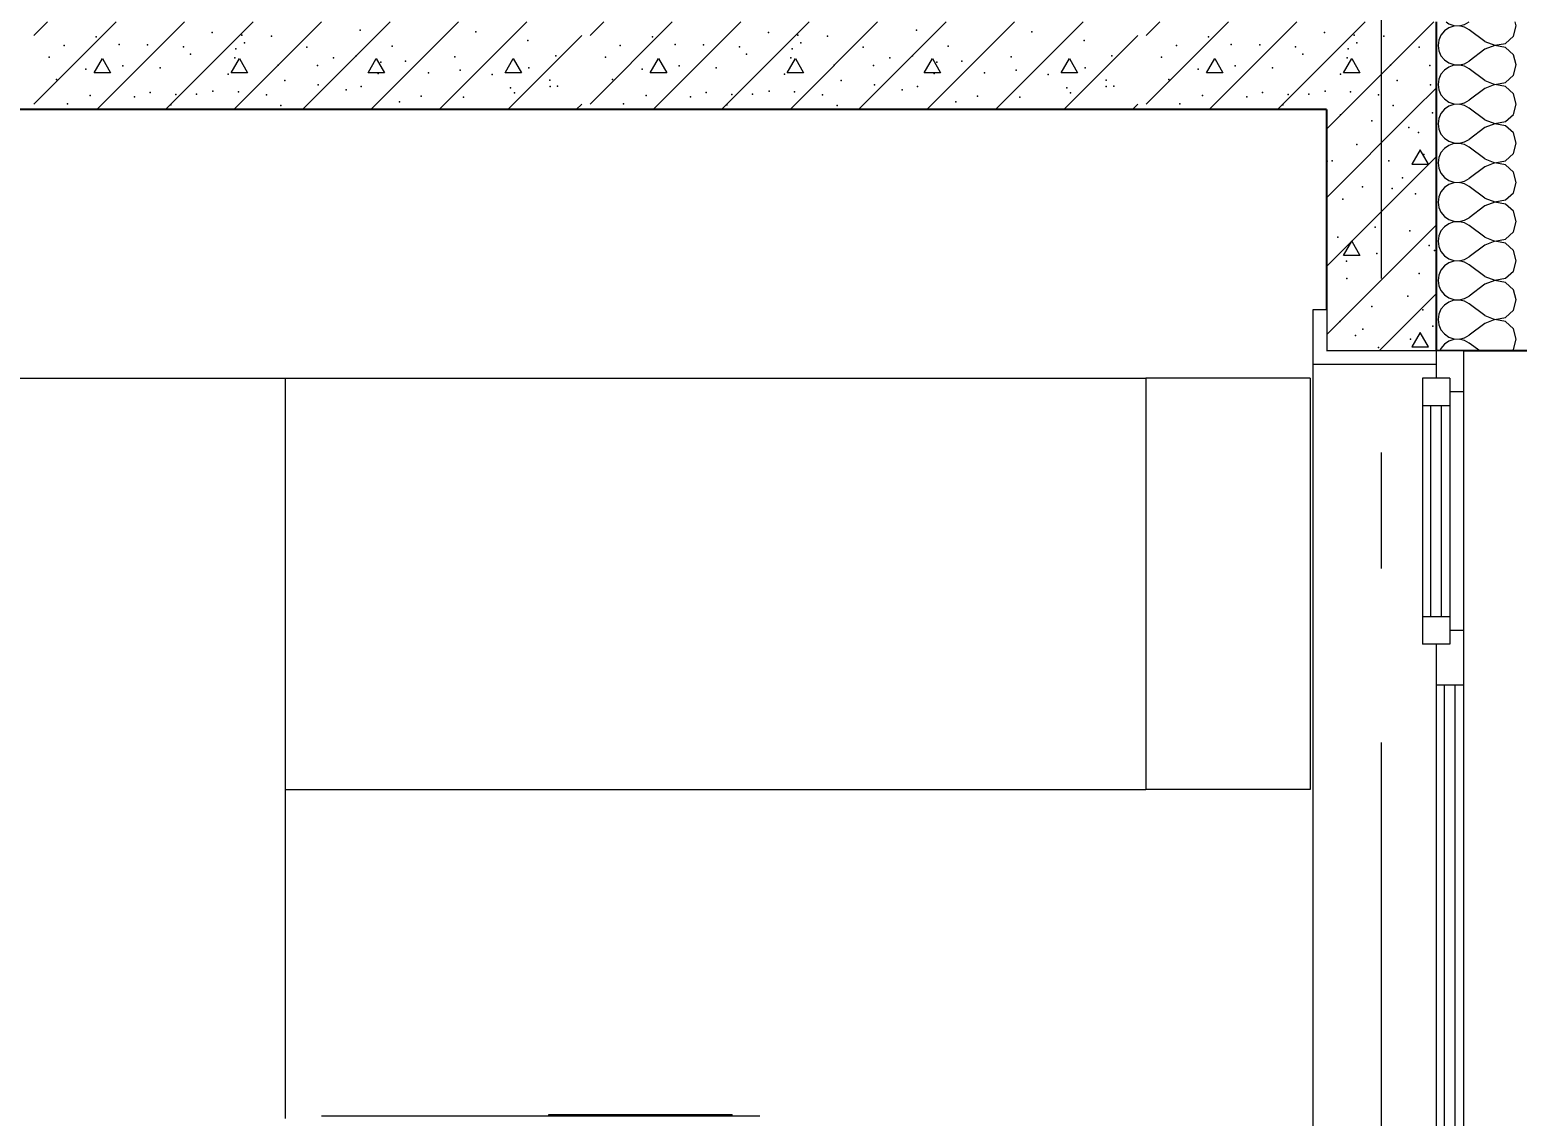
# Model space of a CAD drawing. Header units: millimetres. Extents: x 18162 to 7085488, y 72188 to 247925.
# Drawn here: x 4271646 to 4274361, y 105657 to 107638 of the extents above; entities that cross this region are included whole.
import ezdxf
from ezdxf.enums import TextEntityAlignment as Align

# ---------------------------------------------------------------- set-up
doc = ezdxf.new("R2010")
doc.units = ezdxf.units.MM
doc.header["$MEASUREMENT"] = 0
doc.linetypes.add('Double Dashed', pattern=[1093.611073, 529.166651, -211.666656, 141.111112, -211.666656])
doc.linetypes.add('Wipeout_Contour', pattern=[1000, 0, -1000])
for name, color, linetype in [('Archicad Windows', 7, 'Continuous'), ('Interior - Equipment', 7, 'Continuous'), ('Structural - Bearing', 7, 'Continuous'), ('Structural - Grid', 7, 'Continuous')]:
    doc.layers.add(name, color=color, linetype=linetype)
doc.styles.add('GENERATED_STYLE_3', font='', dxfattribs={"width": 0.8})
doc.styles.get('GENERATED_STYLE_3').set_extended_font_data('ISOCPEUR MON')
doc.dimstyles.new('GENERATED_STYLE__12', dxfattribs={"dimtxt": 330.000007, "dimasz": 171, "dimexe": 0.18, "dimexo": 150, "dimgap": 0, "dimtad": 1, "dimdec": 0, "dimzin": 0, "dimdsep": 46, "dimtxsty": 'GENERATED_STYLE_3', "dimblk": 'ARROWHEAD_2', "dimblk1": 'ARROWHEAD_2', "dimblk2": 'ARROWHEAD_2', "dimcen": 0.09, "dimclrd": 13, "dimclre": 13, "dimclrt": 13, "dimadec": 0, "dimazin": 0, "dimtfac": 1, "dimtdec": 4, "dimtmove": 0, "dimatfit": 3, "dimfxl": 1, "dimtolj": 1, "dimtzin": 0, "dimarcsym": 0})

# ---------------------------------------------------------------- blocks, each defined once
blk = doc.blocks.new('*X1361', base_point=(4294986.6, 104752.7))
at = {"layer": 'Structural - Bearing', "color": 7, "linetype": 'Continuous', "lineweight": 9}
for p, q in [((4271653.8, 107627.7), (4271678.8, 107652.7)), ((4271653.8, 107502.7), (4271803.8, 107652.7)), ((4271768.8, 107492.7), (4271928.8, 107652.7)), ((4271893.8, 107492.7), (4272053.8, 107652.7)), ((4272018.8, 107492.7), (4272178.8, 107652.7)), ((4272143.8, 107492.7), (4272303.8, 107652.7)), ((4272268.8, 107492.7), (4272428.8, 107652.7)), ((4272393.8, 107492.7), (4272553.8, 107652.7)), ((4272668.9, 107627.7), (4272693.9, 107652.7)), ((4272668.9, 107502.7), (4272818.9, 107652.7)), ((4272783.9, 107492.7), (4272943.9, 107652.7)), ((4272908.9, 107492.7), (4273068.9, 107652.7)), ((4273033.9, 107492.7), (4273193.9, 107652.7)), ((4273158.9, 107492.7), (4273318.9, 107652.7)), ((4273283.9, 107492.7), (4273443.9, 107652.7)), ((4273408.9, 107492.7), (4273568.9, 107652.7)), ((4273684.1, 107627.7), (4273709, 107652.7)), ((4273684.1, 107502.7), (4273834, 107652.7)), ((4273799, 107492.7), (4273959, 107652.7)), ((4273924, 107492.7), (4274084, 107652.7)), ((4274049, 107492.7), (4274209, 107652.7)), ((4272518.8, 107492.7), (4272653.8, 107627.7)), ((4273533.9, 107492.7), (4273668.9, 107627.7)), ((4271763.7, 107560.1), (4271778.8, 107586.1)), ((4271778.8, 107586.1), (4271793.7, 107560.1)), ((4272013.7, 107560.1), (4272028.8, 107586.1)), ((4272028.8, 107586.1), (4272043.7, 107560.1)), ((4272263.7, 107560.1), (4272278.8, 107586.1)), ((4272278.8, 107586.1), (4272293.7, 107560.1)), ((4272513.7, 107560.1), (4272528.8, 107586.1)), ((4272528.8, 107586.1), (4272543.7, 107560.1)), ((4272778.8, 107560.1), (4272793.9, 107586.1)), ((4272793.9, 107586.1), (4272808.8, 107560.1)), ((4273028.8, 107560.1), (4273043.9, 107586.1)), ((4273043.9, 107586.1), (4273058.8, 107560.1)), ((4273278.8, 107560.1), (4273293.9, 107586.1)), ((4273293.9, 107586.1), (4273308.8, 107560.1)), ((4273528.8, 107560.1), (4273543.9, 107586.1)), ((4273543.9, 107586.1), (4273558.8, 107560.1)), ((4273793.9, 107560.1), (4273809.1, 107586.1)), ((4273809.1, 107586.1), (4273824, 107560.1)), ((4274043.9, 107560.1), (4274059.1, 107586.1)), ((4274059.1, 107586.1), (4274074, 107560.1)), ((4271793.7, 107560.1), (4271763.7, 107560.1)), ((4272043.7, 107560.1), (4272013.7, 107560.1)), ((4272293.7, 107560.1), (4272263.7, 107560.1)), ((4272543.7, 107560.1), (4272513.7, 107560.1)), ((4272808.8, 107560.1), (4272778.8, 107560.1)), ((4273058.8, 107560.1), (4273028.8, 107560.1)), ((4273308.8, 107560.1), (4273278.8, 107560.1)), ((4273558.8, 107560.1), (4273528.8, 107560.1)), ((4273824, 107560.1), (4273793.9, 107560.1)), ((4274074, 107560.1), (4274043.9, 107560.1)), ((4274174, 107492.7), (4274213.1, 107531.8)), ((4272643.8, 107492.7), (4272653.8, 107502.7)), ((4273658.9, 107492.7), (4273668.9, 107502.7))]:
    blk.add_line(p, q, dxfattribs=at)
for p in [(4271767.7, 107625.4), (4271979.3, 107633.5), (4272033.3, 107628.3), (4272087.3, 107626.7), (4272249.6, 107637.6), (4272460.5, 107634.4), (4272782.8, 107625.4), (4272994.4, 107633.5), (4273048.4, 107628.3), (4273102.5, 107626.7), (4273264.7, 107637.6), (4273475.6, 107634.4), (4273798, 107625.4), (4274009.6, 107633.5), (4274063.5, 107628.3), (4274117.6, 107626.7), (4271708.9, 107609.9), (4271809.2, 107611.3), (4271860.9, 107610.9), (4271926.6, 107607), (4272022.4, 107603.6), (4272038.3, 107614.7), (4272152.2, 107606.6), (4272307.5, 107608.3), (4272555.6, 107619), (4272724, 107609.9), (4272824.3, 107611.3), (4272876, 107610.9), (4272941.7, 107607), (4273037.6, 107603.6), (4273053.5, 107614.7), (4273167.4, 107606.6), (4273322.6, 107608.3), (4273570.7, 107619), (4273739.1, 107609.9), (4273839.4, 107611.3), (4273891.2, 107610.9), (4273956.8, 107607), (4274052.7, 107603.6), (4274068.6, 107614.7), (4274182.5, 107606.6), (4271681.9, 107588.4), (4271816.4, 107572.3), (4271939.5, 107593.6), (4272020.5, 107587.1), (4272099.7, 107573.6), (4272171.2, 107573), (4272200.8, 107587.1), (4272242, 107591), (4272287.1, 107579.4), (4272332.2, 107581.3), (4272422.2, 107589), (4272606.5, 107591), (4272697, 107588.4), (4272831.5, 107572.3), (4272954.6, 107593.6), (4273035.7, 107587.1), (4273114.8, 107573.6), (4273186.3, 107573), (4273215.9, 107587.1), (4273257.2, 107591), (4273302.2, 107579.4), (4273347.4, 107581.3), (4273437.3, 107589), (4273621.6, 107591), (4273712.1, 107588.4), (4273846.7, 107572.3), (4273969.8, 107593.6), (4274050.8, 107587.1), (4274130, 107573.6), (4274201.5, 107573), (4271694.8, 107547.9), (4271748.8, 107566.5), (4271884, 107569.1), (4272008.5, 107557.2), (4272112, 107545.9), (4272281.9, 107558.8), (4272373.9, 107560.1), (4272431.8, 107564.4), (4272490.1, 107557), (4272557.5, 107569.1), (4272595.8, 107546.4), (4272710, 107547.9), (4272763.9, 107566.5), (4272899.2, 107569.1), (4273023.7, 107557.2), (4273127.1, 107545.9), (4273297.1, 107558.8), (4273389, 107560.1), (4273446.9, 107564.4), (4273505.3, 107557), (4273572.7, 107569.1), (4273610.9, 107546.4), (4273725.1, 107547.9), (4273779.1, 107566.5), (4273914.3, 107569.1), (4274038.8, 107557.2), (4274142.2, 107545.9), (4271756.3, 107518.6), (4271866, 107524), (4271912.7, 107520.1), (4271950.6, 107521.1), (4271980.6, 107526.6), (4272027, 107525.3), (4272078.1, 107519.8), (4272172.9, 107537.8), (4272223.6, 107529), (4272251.2, 107535), (4272360.9, 107517), (4272524, 107532.4), (4272530.8, 107523.2), (4272595.9, 107534.6), (4272609.7, 107535.6), (4272771.5, 107518.6), (4272881.1, 107524), (4272927.8, 107520.1), (4272965.7, 107521.1), (4272995.7, 107526.6), (4273042.1, 107525.3), (4273093.2, 107519.8), (4273188, 107537.8), (4273238.8, 107529), (4273266.4, 107535), (4273376, 107517), (4273539.1, 107532.4), (4273546, 107523.2), (4273611, 107534.6), (4273624.8, 107535.6), (4273786.6, 107518.6), (4273896.3, 107524), (4273943, 107520.1), (4273980.8, 107521.1), (4274010.9, 107526.6), (4274057.2, 107525.3), (4274108.3, 107519.8), (4274203.2, 107537.8), (4271714.9, 107503.1), (4271837.2, 107515.9), (4271903.5, 107501.6), (4272104.6, 107500.3), (4272321.4, 107506.9), (4272438.1, 107515.5), (4272730, 107503.1), (4272852.4, 107515.9), (4272918.6, 107501.6), (4273119.8, 107500.3), (4273336.6, 107506.9), (4273453.3, 107515.5), (4273745.2, 107503.1), (4273867.5, 107515.9), (4273933.7, 107501.6), (4274134.9, 107500.3)]:
    blk.add_point(p, dxfattribs=at)
blk = doc.blocks.new('*X1497', base_point=(4294986.6, 104752.7))
at = {"layer": 'Structural - Bearing', "color": 7, "linetype": 'Continuous', "lineweight": 9}
for p, q in [((4274231.5, 107652.7), (4274236.4, 107649.3)), ((4274265.2, 107647.9), (4274273.8, 107652.7)), ((4274359.5, 107645.6), (4274357.5, 107652.7)), ((4274222, 107628.6), (4274218, 107619.6)), ((4274228.3, 107636.2), (4274222, 107628.6)), ((4274236.4, 107641.8), (4274228.3, 107636.2)), ((4274236.4, 107649.3), (4274245.7, 107646.2)), ((4274245.7, 107644.9), (4274236.4, 107641.8)), ((4274245.7, 107646.2), (4274255.6, 107645.7)), ((4274255.6, 107645.4), (4274245.7, 107644.9)), ((4274255.6, 107645.7), (4274265.2, 107647.9)), ((4274265.2, 107643.2), (4274255.6, 107645.4)), ((4274273.8, 107638.4), (4274265.2, 107643.2)), ((4274302.4, 107617), (4274273.8, 107638.4)), ((4274339.8, 107613.6), (4274354.2, 107626.8)), ((4274354.2, 107626.8), (4274359.5, 107645.6)), ((4274218, 107619.6), (4274216.7, 107609.8)), ((4274216.7, 107609.8), (4274218, 107600.1)), ((4274218, 107600.1), (4274222, 107591.1)), ((4274302.4, 107602.7), (4274273.8, 107581.3)), ((4274302.4, 107617), (4274320.6, 107610)), ((4274320.6, 107609.7), (4274302.4, 107602.7)), ((4274320.6, 107610), (4274339.8, 107613.6)), ((4274339.8, 107606.1), (4274320.6, 107609.7)), ((4274354.2, 107592.9), (4274339.8, 107606.1)), ((4274222, 107591.1), (4274228.3, 107583.5)), ((4274228.3, 107583.5), (4274236.4, 107577.9)), ((4274236.4, 107577.9), (4274245.7, 107574.8)), ((4274245.7, 107573.5), (4274236.4, 107570.4)), ((4274245.7, 107574.8), (4274255.6, 107574.3)), ((4274255.6, 107574), (4274245.7, 107573.5)), ((4274255.6, 107574.3), (4274265.2, 107576.5)), ((4274265.2, 107571.8), (4274255.6, 107574)), ((4274265.2, 107576.5), (4274273.8, 107581.3)), ((4274273.8, 107567), (4274265.2, 107571.8)), ((4274359.5, 107574.1), (4274354.2, 107592.9)), ((4274354.2, 107555.4), (4274359.5, 107574.1)), ((4274218, 107548.2), (4274216.7, 107538.4)), ((4274222, 107557.2), (4274218, 107548.2)), ((4274228.3, 107564.8), (4274222, 107557.2)), ((4274236.4, 107570.4), (4274228.3, 107564.8)), ((4274302.4, 107545.6), (4274273.8, 107567)), ((4274302.4, 107545.6), (4274320.6, 107538.6)), ((4274339.8, 107542.2), (4274354.2, 107555.4)), ((4274216.7, 107538.4), (4274218, 107528.7)), ((4274218, 107528.7), (4274222, 107519.6)), ((4274222, 107519.6), (4274228.3, 107512.1)), ((4274302.4, 107531.3), (4274273.8, 107509.8)), ((4274320.6, 107538.3), (4274302.4, 107531.3)), ((4274320.6, 107538.6), (4274339.8, 107542.2)), ((4274339.8, 107534.6), (4274320.6, 107538.3)), ((4274354.2, 107521.5), (4274339.8, 107534.6)), ((4274359.5, 107502.7), (4274354.2, 107521.5)), ((4274228.3, 107493.4), (4274222, 107485.8)), ((4274228.3, 107512.1), (4274236.4, 107506.5)), ((4274236.4, 107498.9), (4274228.3, 107493.4)), ((4274236.4, 107506.5), (4274245.7, 107503.3)), ((4274245.7, 107502.1), (4274236.4, 107498.9)), ((4274245.7, 107503.3), (4274255.6, 107502.8)), ((4274255.6, 107502.6), (4274245.7, 107502.1)), ((4274255.6, 107502.8), (4274265.2, 107505.1)), ((4274265.2, 107500.3), (4274255.6, 107502.6)), ((4274265.2, 107505.1), (4274273.8, 107509.8)), ((4274273.8, 107495.6), (4274265.2, 107500.3)), ((4274302.4, 107474.1), (4274273.8, 107495.6)), ((4274354.2, 107483.9), (4274359.5, 107502.7)), ((4274218, 107476.8), (4274216.7, 107467)), ((4274216.7, 107467), (4274218, 107457.2)), ((4274222, 107485.8), (4274218, 107476.8)), ((4274302.4, 107474.1), (4274320.6, 107467.1)), ((4274320.6, 107466.8), (4274302.4, 107459.8)), ((4274320.6, 107467.1), (4274339.8, 107470.8)), ((4274339.8, 107463.2), (4274320.6, 107466.8)), ((4274339.8, 107470.8), (4274354.2, 107483.9)), ((4274354.2, 107450.1), (4274339.8, 107463.2)), ((4274218, 107457.2), (4274222, 107448.2)), ((4274222, 107448.2), (4274228.3, 107440.6)), ((4274228.3, 107440.6), (4274236.4, 107435)), ((4274265.2, 107433.7), (4274273.8, 107438.4)), ((4274302.4, 107459.8), (4274273.8, 107438.4)), ((4274359.5, 107431.3), (4274354.2, 107450.1)), ((4274222, 107414.3), (4274218, 107405.3)), ((4274228.3, 107421.9), (4274222, 107414.3)), ((4274236.4, 107427.5), (4274228.3, 107421.9)), ((4274236.4, 107435), (4274245.7, 107431.9)), ((4274245.7, 107430.7), (4274236.4, 107427.5)), ((4274245.7, 107431.9), (4274255.6, 107431.4)), ((4274255.6, 107431.1), (4274245.7, 107430.7)), ((4274255.6, 107431.4), (4274265.2, 107433.7)), ((4274265.2, 107428.9), (4274255.6, 107431.1)), ((4274273.8, 107424.1), (4274265.2, 107428.9)), ((4274302.4, 107402.7), (4274273.8, 107424.1)), ((4274339.8, 107399.3), (4274354.2, 107412.5)), ((4274354.2, 107412.5), (4274359.5, 107431.3)), ((4274218, 107405.3), (4274216.7, 107395.6)), ((4274216.7, 107395.6), (4274218, 107385.8)), ((4274218, 107385.8), (4274222, 107376.8)), ((4274302.4, 107388.4), (4274273.8, 107367)), ((4274302.4, 107402.7), (4274320.6, 107395.7)), ((4274320.6, 107395.4), (4274302.4, 107388.4)), ((4274320.6, 107395.7), (4274339.8, 107399.3)), ((4274339.8, 107391.8), (4274320.6, 107395.4)), ((4274354.2, 107378.6), (4274339.8, 107391.8)), ((4274222, 107376.8), (4274228.3, 107369.2)), ((4274228.3, 107369.2), (4274236.4, 107363.6)), ((4274236.4, 107356.1), (4274228.3, 107350.5)), ((4274236.4, 107363.6), (4274245.7, 107360.5)), ((4274245.7, 107359.2), (4274236.4, 107356.1)), ((4274245.7, 107360.5), (4274255.6, 107360)), ((4274255.6, 107359.7), (4274245.7, 107359.2)), ((4274255.6, 107360), (4274265.2, 107362.2)), ((4274265.2, 107357.5), (4274255.6, 107359.7)), ((4274265.2, 107362.2), (4274273.8, 107367)), ((4274273.8, 107352.7), (4274265.2, 107357.5)), ((4274359.5, 107359.8), (4274354.2, 107378.6)), ((4274354.2, 107341.1), (4274359.5, 107359.8)), ((4274218, 107333.9), (4274216.7, 107324.1)), ((4274222, 107342.9), (4274218, 107333.9)), ((4274228.3, 107350.5), (4274222, 107342.9)), ((4274302.4, 107331.3), (4274273.8, 107352.7)), ((4274302.4, 107331.3), (4274320.6, 107324.3)), ((4274320.6, 107324.3), (4274339.8, 107327.9)), ((4274339.8, 107327.9), (4274354.2, 107341.1)), ((4274216.7, 107324.1), (4274218, 107314.4)), ((4274218, 107314.4), (4274222, 107305.4)), ((4274222, 107305.4), (4274228.3, 107297.8)), ((4274302.4, 107317), (4274273.8, 107295.6)), ((4274320.6, 107324), (4274302.4, 107317)), ((4274339.8, 107320.4), (4274320.6, 107324)), ((4274354.2, 107307.2), (4274339.8, 107320.4)), ((4274359.5, 107288.4), (4274354.2, 107307.2)), ((4274228.3, 107279.1), (4274222, 107271.5)), ((4274228.3, 107297.8), (4274236.4, 107292.2)), ((4274236.4, 107284.6), (4274228.3, 107279.1)), ((4274236.4, 107292.2), (4274245.7, 107289)), ((4274245.7, 107287.8), (4274236.4, 107284.6)), ((4274245.7, 107289), (4274255.6, 107288.6)), ((4274255.6, 107288.3), (4274245.7, 107287.8)), ((4274255.6, 107288.6), (4274265.2, 107290.8)), ((4274265.2, 107286), (4274255.6, 107288.3)), ((4274265.2, 107290.8), (4274273.8, 107295.6)), ((4274273.8, 107281.3), (4274265.2, 107286)), ((4274302.4, 107259.8), (4274273.8, 107281.3)), ((4274354.2, 107269.6), (4274359.5, 107288.4)), ((4274218, 107262.5), (4274216.7, 107252.7)), ((4274216.7, 107252.7), (4274218, 107242.9)), ((4274222, 107271.5), (4274218, 107262.5)), ((4274302.4, 107245.6), (4274273.8, 107224.1)), ((4274302.4, 107259.8), (4274320.6, 107252.8)), ((4274320.6, 107252.6), (4274302.4, 107245.6)), ((4274320.6, 107252.8), (4274339.8, 107256.5)), ((4274339.8, 107248.9), (4274320.6, 107252.6)), ((4274339.8, 107256.5), (4274354.2, 107269.6)), ((4274354.2, 107235.8), (4274339.8, 107248.9)), ((4274218, 107242.9), (4274222, 107233.9)), ((4274222, 107233.9), (4274228.3, 107226.3)), ((4274228.3, 107226.3), (4274236.4, 107220.8)), ((4274236.4, 107220.8), (4274245.7, 107217.6)), ((4274255.6, 107217.1), (4274265.2, 107219.4)), ((4274265.2, 107219.4), (4274273.8, 107224.1)), ((4274359.5, 107217), (4274354.2, 107235.8)), ((4274218, 107191), (4274216.7, 107181.3)), ((4274222, 107200.1), (4274218, 107191)), ((4274228.3, 107207.6), (4274222, 107200.1)), ((4274236.4, 107213.2), (4274228.3, 107207.6)), ((4274245.7, 107216.4), (4274236.4, 107213.2)), ((4274245.7, 107217.6), (4274255.6, 107217.1)), ((4274255.6, 107216.8), (4274245.7, 107216.4)), ((4274265.2, 107214.6), (4274255.6, 107216.8)), ((4274273.8, 107209.8), (4274265.2, 107214.6)), ((4274302.4, 107188.4), (4274273.8, 107209.8)), ((4274339.8, 107185), (4274354.2, 107198.2)), ((4274354.2, 107198.2), (4274359.5, 107217)), ((4274216.7, 107181.3), (4274218, 107171.5)), ((4274218, 107171.5), (4274222, 107162.5)), ((4274302.4, 107174.1), (4274273.8, 107152.7)), ((4274302.4, 107188.4), (4274320.6, 107181.4)), ((4274320.6, 107181.1), (4274302.4, 107174.1)), ((4274320.6, 107181.4), (4274339.8, 107185)), ((4274339.8, 107177.5), (4274320.6, 107181.1)), ((4274354.2, 107164.3), (4274339.8, 107177.5)), ((4274359.5, 107145.6), (4274354.2, 107164.3)), ((4274222, 107162.5), (4274228.3, 107154.9)), ((4274228.3, 107154.9), (4274236.4, 107149.3)), ((4274236.4, 107141.8), (4274228.3, 107136.2)), ((4274236.4, 107149.3), (4274245.7, 107146.2)), ((4274245.7, 107144.9), (4274236.4, 107141.8)), ((4274245.7, 107146.2), (4274255.6, 107145.7)), ((4274255.6, 107145.4), (4274245.7, 107144.9)), ((4274255.6, 107145.7), (4274265.2, 107147.9)), ((4274265.2, 107143.2), (4274255.6, 107145.4)), ((4274265.2, 107147.9), (4274273.8, 107152.7)), ((4274273.8, 107138.4), (4274265.2, 107143.2)), ((4274302.4, 107117), (4274273.8, 107138.4)), ((4274354.2, 107126.8), (4274359.5, 107145.6)), ((4274218, 107119.6), (4274216.7, 107109.8)), ((4274216.7, 107109.8), (4274218, 107100.1)), ((4274222, 107128.6), (4274218, 107119.6)), ((4274228.3, 107136.2), (4274222, 107128.6)), ((4274302.4, 107117), (4274320.6, 107110)), ((4274320.6, 107109.7), (4274302.4, 107102.7)), ((4274320.6, 107110), (4274339.8, 107113.6)), ((4274339.8, 107106.1), (4274320.6, 107109.7)), ((4274339.8, 107113.6), (4274354.2, 107126.8)), ((4274218, 107100.1), (4274222, 107091.1)), ((4274222, 107091.1), (4274228.3, 107083.5)), ((4274228.3, 107083.5), (4274236.4, 107077.9)), ((4274302.4, 107102.7), (4274273.8, 107081.3)), ((4274354.2, 107092.9), (4274339.8, 107106.1)), ((4274359.5, 107074.1), (4274354.2, 107092.9)), ((4274222, 107057.2), (4274220, 107052.7)), ((4274228.3, 107064.8), (4274222, 107057.2)), ((4274236.4, 107070.4), (4274228.3, 107064.8)), ((4274236.4, 107077.9), (4274245.7, 107074.8)), ((4274245.7, 107073.5), (4274236.4, 107070.4)), ((4274245.7, 107074.8), (4274255.6, 107074.3)), ((4274255.6, 107074), (4274245.7, 107073.5)), ((4274255.6, 107074.3), (4274265.2, 107076.5)), ((4274265.2, 107071.8), (4274255.6, 107074)), ((4274265.2, 107076.5), (4274273.8, 107081.3)), ((4274273.8, 107067), (4274265.2, 107071.8)), ((4274292.9, 107052.7), (4274273.8, 107067)), ((4274351.3, 107052.7), (4274354.2, 107055.4)), ((4274354.2, 107055.4), (4274359.5, 107074.1))]:
    blk.add_line(p, q, dxfattribs=at)
blk = doc.blocks.new('*X1499', base_point=(4294986.6, 104752.7))
at = {"layer": 'Structural - Bearing', "color": 7, "linetype": 'Continuous', "lineweight": 9}
for p, q in [((4274013.1, 107331.8), (4274174, 107492.7)), ((4274013.1, 107456.8), (4274049, 107492.7)), ((4274184.1, 107419.4), (4274169.1, 107393.4)), ((4274199.2, 107393.4), (4274184.1, 107419.4)), ((4274013.1, 107206.8), (4274213.1, 107406.8)), ((4274169.1, 107393.4), (4274199.2, 107393.4)), ((4274013.1, 107081.8), (4274213.1, 107281.8)), ((4274043.9, 107226.8), (4274059.1, 107252.8)), ((4274059.1, 107252.8), (4274074, 107226.7)), ((4274074, 107226.7), (4274043.9, 107226.8)), ((4274109, 107052.7), (4274213.1, 107156.8)), ((4274184.1, 107086.1), (4274169.1, 107060.1)), ((4274199.2, 107060.1), (4274184.1, 107086.1)), ((4274169.1, 107060.1), (4274199.2, 107060.1))]:
    blk.add_line(p, q, dxfattribs=at)
for p in [(4274038.8, 107483), (4274096.1, 107472.1), (4274206.6, 107486.7), (4274163.7, 107460.3), (4274180.9, 107451.2), (4274068.3, 107429.2), (4274191.1, 107410.7), (4274014.3, 107398.8), (4274023.3, 107399.6), (4274126.9, 107399.6), (4274013.4, 107372.1), (4274151.9, 107368), (4274042.9, 107329.5), (4274079, 107351.7), (4274133, 107348.6), (4274175.8, 107339.2), (4274013.5, 107288.6), (4274102, 107278.2), (4274034, 107260), (4274165.4, 107271.6), (4274200.7, 107245), (4274105.2, 107230.2), (4274210.5, 107235.6), (4274049.5, 107216.2), (4274182.5, 107194), (4274013.5, 107180.2), (4274050, 107184.5), (4274161.6, 107152.3), (4274095.9, 107133.8), (4274188.7, 107127.6), (4274037.2, 107106), (4274079.7, 107092.5), (4274207.2, 107097.7), (4274066.2, 107081), (4274108.3, 107058.8), (4274166.3, 107074.2)]:
    blk.add_point(p, dxfattribs=at)
blk = doc.blocks.new('Standard grid marker[367]_3', base_point=(4274113.1, 164752.7))
at = {"layer": 'Structural - Grid', "color": 13, "linetype": 'Double Dashed', "lineweight": 13, "ltscale": 1.5}
blk.add_line((4274113.1, 163752.7), (4274113.1, 97752.7), dxfattribs=at)
at = {"layer": 'Structural - Grid', "color": 13, "lineweight": 13, "style": 'GENERATED_STYLE_3'}
blk.add_attdef('AC_MarkerText_1', text='', height=375, rotation=360, dxfattribs=at).set_placement((4274113.1, 96490.2), align=Align.TOP_CENTER)
blk = doc.blocks.new('*D1521', base_point=(4294986.6, 104752.7))
at = {"color": 12, "linetype": 'Continuous', "lineweight": 35}
for p, q in [((4277603.2, 107117.7), (4277828.2, 106987.8)), ((4277603.2, 105417.7), (4277828.2, 105287.8))]:
    blk.add_line(p, q, dxfattribs=at)
at = {"color": 13, "linetype": 'Continuous', "lineweight": 13}
for p, q in [((4277884.5, 107052.7), (4274163.1, 107052.7)), ((4277715.7, 105352.7), (4277715.7, 107052.7))]:
    blk.add_line(p, q, dxfattribs=at)
at = {"color": 13, "lineweight": 13, "insert": (4277811.4, 105814.1), "char_height": 330, "attachment_point": 7, "rotation": 90, "style": 'GENERATED_STYLE_3'}
blk.add_mtext('\\A1;{\\pql;\\fISOCPEUR MON|b0|i0|c0|p0;\\W0.800000;1,700}', dxfattribs=at)
blk = doc.blocks.new('ARROWHEAD_2')
at = {"color": 0, "linetype": 'Continuous', "lineweight": 0}
for p, q in [((-0.378, -0.655), (0.378, 0.655)), ((0, 0), (-1, 0))]:
    blk.add_line(p, q, dxfattribs=at)
blk = doc.blocks.new('*D1522', base_point=(4294986.6, 104752.7))
at = {"color": 12, "linetype": 'Continuous', "lineweight": 35}
for p, q in [((4277603.2, 108417.7), (4277828.2, 108287.8)), ((4277603.2, 107117.7), (4277828.2, 106987.8))]:
    blk.add_line(p, q, dxfattribs=at)
at = {"color": 13, "linetype": 'Continuous', "lineweight": 13}
for p, q in [((4277884.5, 108352.7), (4274163.1, 108352.7)), ((4277715.7, 107052.7), (4277715.7, 108352.7)), ((4277884.5, 107052.7), (4274163.1, 107052.7))]:
    blk.add_line(p, q, dxfattribs=at)
at = {"color": 13, "lineweight": 13, "insert": (4277811.4, 107314.1), "char_height": 330, "attachment_point": 7, "rotation": 90, "style": 'GENERATED_STYLE_3'}
blk.add_mtext('\\A1;{\\pql;\\fISOCPEUR MON|b0|i0|c0|p0;\\W0.800000;1,300}', dxfattribs=at)
blk = doc.blocks.new('*D1551', base_point=(4294986.6, 104752.7))
at = {"color": 12, "linetype": 'Continuous', "lineweight": 35}
for p, q in [((4276703.2, 107817.7), (4276928.2, 107687.8)), ((4276703.2, 107117.7), (4276928.2, 106987.8))]:
    blk.add_line(p, q, dxfattribs=at)
at = {"color": 13, "linetype": 'Continuous', "lineweight": 13}
for p, q in [((4276984.5, 107752.7), (4274163.1, 107752.7)), ((4276815.7, 107052.7), (4276815.7, 107752.7)), ((4276984.5, 107052.7), (4274163.1, 107052.7)), ((4276815.7, 106942.7), (4276815.7, 107052.7))]:
    blk.add_line(p, q, dxfattribs=at)
at = {"color": 13, "lineweight": 13, "insert": (4276845.5, 107126.1), "char_height": 330, "attachment_point": 7, "rotation": 90, "style": 'GENERATED_STYLE_3'}
blk.add_mtext('\\A1;{\\pql;\\fISOCPEUR MON|b0|i0|c0|p0;\\W0.800000;700}', dxfattribs=at)

msp = doc.modelspace()

# ---------------------------------------------------------------- linework, layer by layer
at = {"layer": 'Archicad Windows', "color": 7, "linetype": 'Continuous', "lineweight": 9}
for p, q in [((4274188.1, 106916.7), (4274188.1, 106863.8)), ((4274238.1, 106916.7), (4274238.1, 106863.8)), ((4274188.1, 106863.8), (4274188.1, 106830.7)), ((4274238.1, 106863.8), (4274238.1, 106830.7)), ((4274188.1, 106830.7), (4274188.1, 106777.8)), ((4274238.1, 106830.7), (4274238.1, 106777.8)), ((4274188.1, 106777.8), (4274188.1, 106744.8)), ((4274238.1, 106777.8), (4274238.1, 106744.8)), ((4274188.1, 106744.8), (4274188.1, 106703.3)), ((4274238.1, 106744.8), (4274238.1, 106703.3))]:
    msp.add_line(p, q, dxfattribs=at)
at = {"layer": 'Interior - Equipment', "color": 7, "linetype": 'Continuous', "lineweight": 13}
for p, q in [((4271512.9, 107002.7), (4272112.9, 107002.7)), ((4272112.9, 105652.7), (4272112.9, 107002.7)), ((4272178.6, 105657.7), (4272180.1, 105657.7)), ((4272180.1, 105657.7), (4272184.5, 105657.7)), ((4272184.5, 105657.7), (4272191, 105657.7)), ((4272191, 105657.7), (4272198.6, 105657.7)), ((4272198.6, 105657.7), (4272958.6, 105657.7)), ((4272593.6, 105659.7), (4272898.6, 105659.7)), ((4272593.6, 105657.7), (4272593.6, 105659.7)), ((4272898.6, 105657.7), (4272898.6, 105659.7)), ((4272898.6, 105659.7), (4272928.6, 105659.7)), ((4272928.6, 105657.7), (4272928.6, 105659.7)), ((4272958.6, 105657.7), (4272966.3, 105657.7)), ((4272966.3, 105657.7), (4272972.8, 105657.7)), ((4272972.8, 105657.7), (4272977.1, 105657.7)), ((4272977.1, 105657.7), (4272978.6, 105657.7))]:
    msp.add_line(p, q, dxfattribs=at)
at = {"layer": 'Structural - Bearing', "color": 7, "linetype": 'Continuous', "lineweight": 25}
msp.add_line((4274013.1, 107492.7), (4267713.1, 107492.7), dxfattribs=at)
at = {"layer": 'Structural - Bearing', "color": 7, "linetype": 'Continuous', "lineweight": 25, "flags": 128}
for points in [[(4274213.1, 107652.7), (4274213.1, 107492.7), (4274213.1, 107052.7)], [(4274013.1, 107492.7), (4274013.1, 107127.7), (4274013.1, 107052.7)], [(4274463.1, 107052.7), (4274413.1, 107052.7), (4274363.1, 107052.7), (4274263.1, 107052.7), (4274213.1, 107052.7)]]:
    msp.add_lwpolyline(points, dxfattribs=at)

# ---------------------------------------------------------------- block references
at = {"layer": 'Structural - Bearing', "lineweight": 0}
for name in ['*X1361', '*X1497', '*X1499']:
    msp.add_blockref(name, (4294986.6, 104752.7), dxfattribs=at)

# ---------------------------------------------------------------- wipeouts: each hides what was drawn before it
at = {"color": 254, "linetype": 'Wipeout_Contour', "lineweight": 0, "ltscale": 17102206.54677954}
msp.add_wipeout([(4274238.1, 106952.7), (4274238.1, 107002.7), (4274188.1, 107002.7), (4274188.1, 106952.7)], dxfattribs=at).dxf.layer = 'Archicad Windows'
at = {"color": 254, "linetype": 'Wipeout_Contour', "lineweight": 0, "ltscale": 17102163.09905411}
msp.add_wipeout([(4274238.1, 106567.7), (4274188.1, 106567.7), (4274188.1, 106517.7), (4274238.1, 106517.7)], dxfattribs=at).dxf.layer = 'Archicad Windows'
at = {"color": 254, "linetype": 'Wipeout_Contour', "lineweight": 0, "ltscale": 17100653.31887196}
msp.add_wipeout([(4273983.4, 106252.7), (4273983.4, 107002.7), (4273683.4, 107002.7), (4273683.4, 106252.7)], dxfattribs=at).dxf.layer = 'Interior - Equipment'

# ---------------------------------------------------------------- next in the draw order: linework, layer by layer
at = {"layer": 'Archicad Windows', "color": 7, "linetype": 'Continuous', "lineweight": 9}
for p, q in [((4274188.1, 107002.7), (4274188.1, 106952.7)), ((4274188.1, 106952.7), (4274188.1, 106949.8)), ((4274238.1, 106952.7), (4274188.1, 106952.7)), ((4274188.1, 106949.8), (4274188.1, 106916.7)), ((4274203.1, 106952.7), (4274203.1, 106567.7)), ((4274223.1, 106567.7), (4274223.1, 106952.7)), ((4274238.1, 106952.7), (4274238.1, 106949.8)), ((4274238.1, 106949.8), (4274238.1, 106916.7)), ((4274188.1, 106703.3), (4274188.1, 106567.7)), ((4274238.1, 106703.3), (4274238.1, 106567.7)), ((4274188.1, 106567.7), (4274188.1, 106517.7)), ((4274238.1, 106567.7), (4274188.1, 106567.7))]:
    msp.add_line(p, q, dxfattribs=at)
at = {"layer": 'Interior - Equipment', "color": 7, "linetype": 'Continuous', "lineweight": 13}
for p, q in [((4272112.9, 107002.7), (4273683.4, 107002.7)), ((4273683.4, 107002.7), (4273683.4, 106252.7)), ((4273983.4, 107002.7), (4273683.4, 107002.7)), ((4273983.4, 107002.7), (4273983.4, 106252.7)), ((4272112.9, 106252.7), (4273683.4, 106252.7)), ((4273983.4, 106252.7), (4273683.4, 106252.7))]:
    msp.add_line(p, q, dxfattribs=at)

# ---------------------------------------------------------------- next in the draw order: wipeouts: each hides what was drawn before it
at = {"color": 254, "linetype": 'Wipeout_Contour', "lineweight": 0, "ltscale": 17101812.92896442}
msp.add_wipeout([(4274213.1, 107052.7), (4274013.1, 107052.7), (4274013.1, 107027.7), (4274213.1, 107027.7)], dxfattribs=at).dxf.layer = 'Archicad Windows'
at = {"color": 254, "linetype": 'Wipeout_Contour', "lineweight": 0, "ltscale": 25653388.38676146}
msp.add_wipeout([(4274263.1, 106542.7), (4274238.1, 106542.7), (4274238.1, 106517.7), (4274213.1, 106517.7), (4274213.1, 106442.7), (4274263.1, 106442.7)], dxfattribs=at).dxf.layer = 'Archicad Windows'

# ---------------------------------------------------------------- next in the draw order: linework, layer by layer
at = {"layer": 'Archicad Windows', "color": 7, "linetype": 'Continuous', "lineweight": 9}
for p, q in [((4274263.1, 106542.7), (4274238.1, 106542.7)), ((4274263.1, 106542.7), (4274263.1, 106442.7)), ((4274213.1, 106517.7), (4274213.1, 106442.7)), ((4274213.1, 106442.7), (4274213.1, 105427.7)), ((4274263.1, 106442.7), (4274213.1, 106442.7)), ((4274228.1, 106442.7), (4274228.1, 105427.7)), ((4274248.1, 105427.7), (4274248.1, 106442.7)), ((4274263.1, 106442.7), (4274263.1, 105427.7))]:
    msp.add_line(p, q, dxfattribs=at)
at = {"layer": 'Archicad Windows', "color": 7, "linetype": 'Continuous', "lineweight": 9, "flags": 128}
for points in [[(4274238.1, 106567.7), (4274238.1, 106542.7), (4274238.1, 106517.7)], [(4274238.1, 106517.7), (4274213.1, 106517.7), (4274188.1, 106517.7)]]:
    msp.add_lwpolyline(points, dxfattribs=at)

# ---------------------------------------------------------------- next in the draw order: wipeouts: each hides what was drawn before it
at = {"color": 254, "linetype": 'Wipeout_Contour', "lineweight": 0, "ltscale": 17101366.8272686}
msp.add_wipeout([(4273988.1, 107027.7), (4274013.1, 107027.7), (4274013.1, 107127.7), (4273988.1, 107127.7)], dxfattribs=at).dxf.layer = 'Archicad Windows'
at = {"color": 254, "linetype": 'Wipeout_Contour', "lineweight": 0, "ltscale": 25653464.77002728}
msp.add_wipeout([(4274213.1, 107002.7), (4274238.1, 107002.7), (4274238.1, 106977.7), (4274263.1, 106977.7), (4274263.1, 107052.7), (4274213.1, 107052.7)], dxfattribs=at).dxf.layer = 'Archicad Windows'

# ---------------------------------------------------------------- next in the draw order: linework, layer by layer
at = {"layer": 'Archicad Windows', "color": 7, "linetype": 'Continuous', "lineweight": 9}
for p, q in [((4273988.1, 107127.7), (4273988.1, 107027.7)), ((4274013.1, 107127.7), (4273988.1, 107127.7)), ((4274213.1, 107052.7), (4274013.1, 107052.7)), ((4274263.1, 107052.7), (4274263.1, 106977.7)), ((4273988.1, 107027.7), (4273988.1, 105377.7)), ((4274263.1, 106977.7), (4274238.1, 106977.7)), ((4274263.1, 106977.7), (4274263.1, 106542.7))]:
    msp.add_line(p, q, dxfattribs=at)
at = {"layer": 'Archicad Windows', "color": 7, "linetype": 'Continuous', "lineweight": 9, "flags": 128}
for points in [[(4274213.1, 107052.7), (4274213.1, 107027.7), (4274213.1, 107002.7)], [(4274213.1, 107027.7), (4274013.1, 107027.7), (4273988.1, 107027.7)], [(4274238.1, 107002.7), (4274213.1, 107002.7), (4274188.1, 107002.7)], [(4274238.1, 107002.7), (4274238.1, 106977.7), (4274238.1, 106952.7)]]:
    msp.add_lwpolyline(points, dxfattribs=at)

# ---------------------------------------------------------------- next in the draw order: block references
at = {"layer": 'Structural - Grid', "color": 13, "linetype": 'Continuous', "lineweight": 13}
msp.add_blockref('Standard grid marker[367]_3', (4274113.1, 164752.7), dxfattribs=at)

# ---------------------------------------------------------------- next in the draw order: dimensions: what is measured, and where the dimension line sits
at = {"color": 13, "linetype": 'Continuous', "lineweight": 13}
for base, p1, p2, picture, middle in [((4277715.7, 108352.7), (4274013.1, 107052.7), (4274013.1, 108352.7), '*D1522', (4277484.7, 107866.9)), ((4276815.7, 107752.7), (4274013.1, 107052.7), (4274013.1, 107752.7), '*D1551', (4276584.7, 107502.8)), ((4277715.7, 107052.7), (4274013.1, 105352.7), (4274013.1, 107052.7), '*D1521', (4277484.7, 106366.9))]:
    dim = msp.add_linear_dim(base=base, p1=p1, p2=p2, angle=90, dimstyle='GENERATED_STYLE__12', dxfattribs=at)
    dim.commit()
    dim.dimension.update_dxf_attribs({"geometry": picture, "text_midpoint": middle, "dimtype": 160, "text_rotation": 90})

doc.saveas('drawing.dxf')
